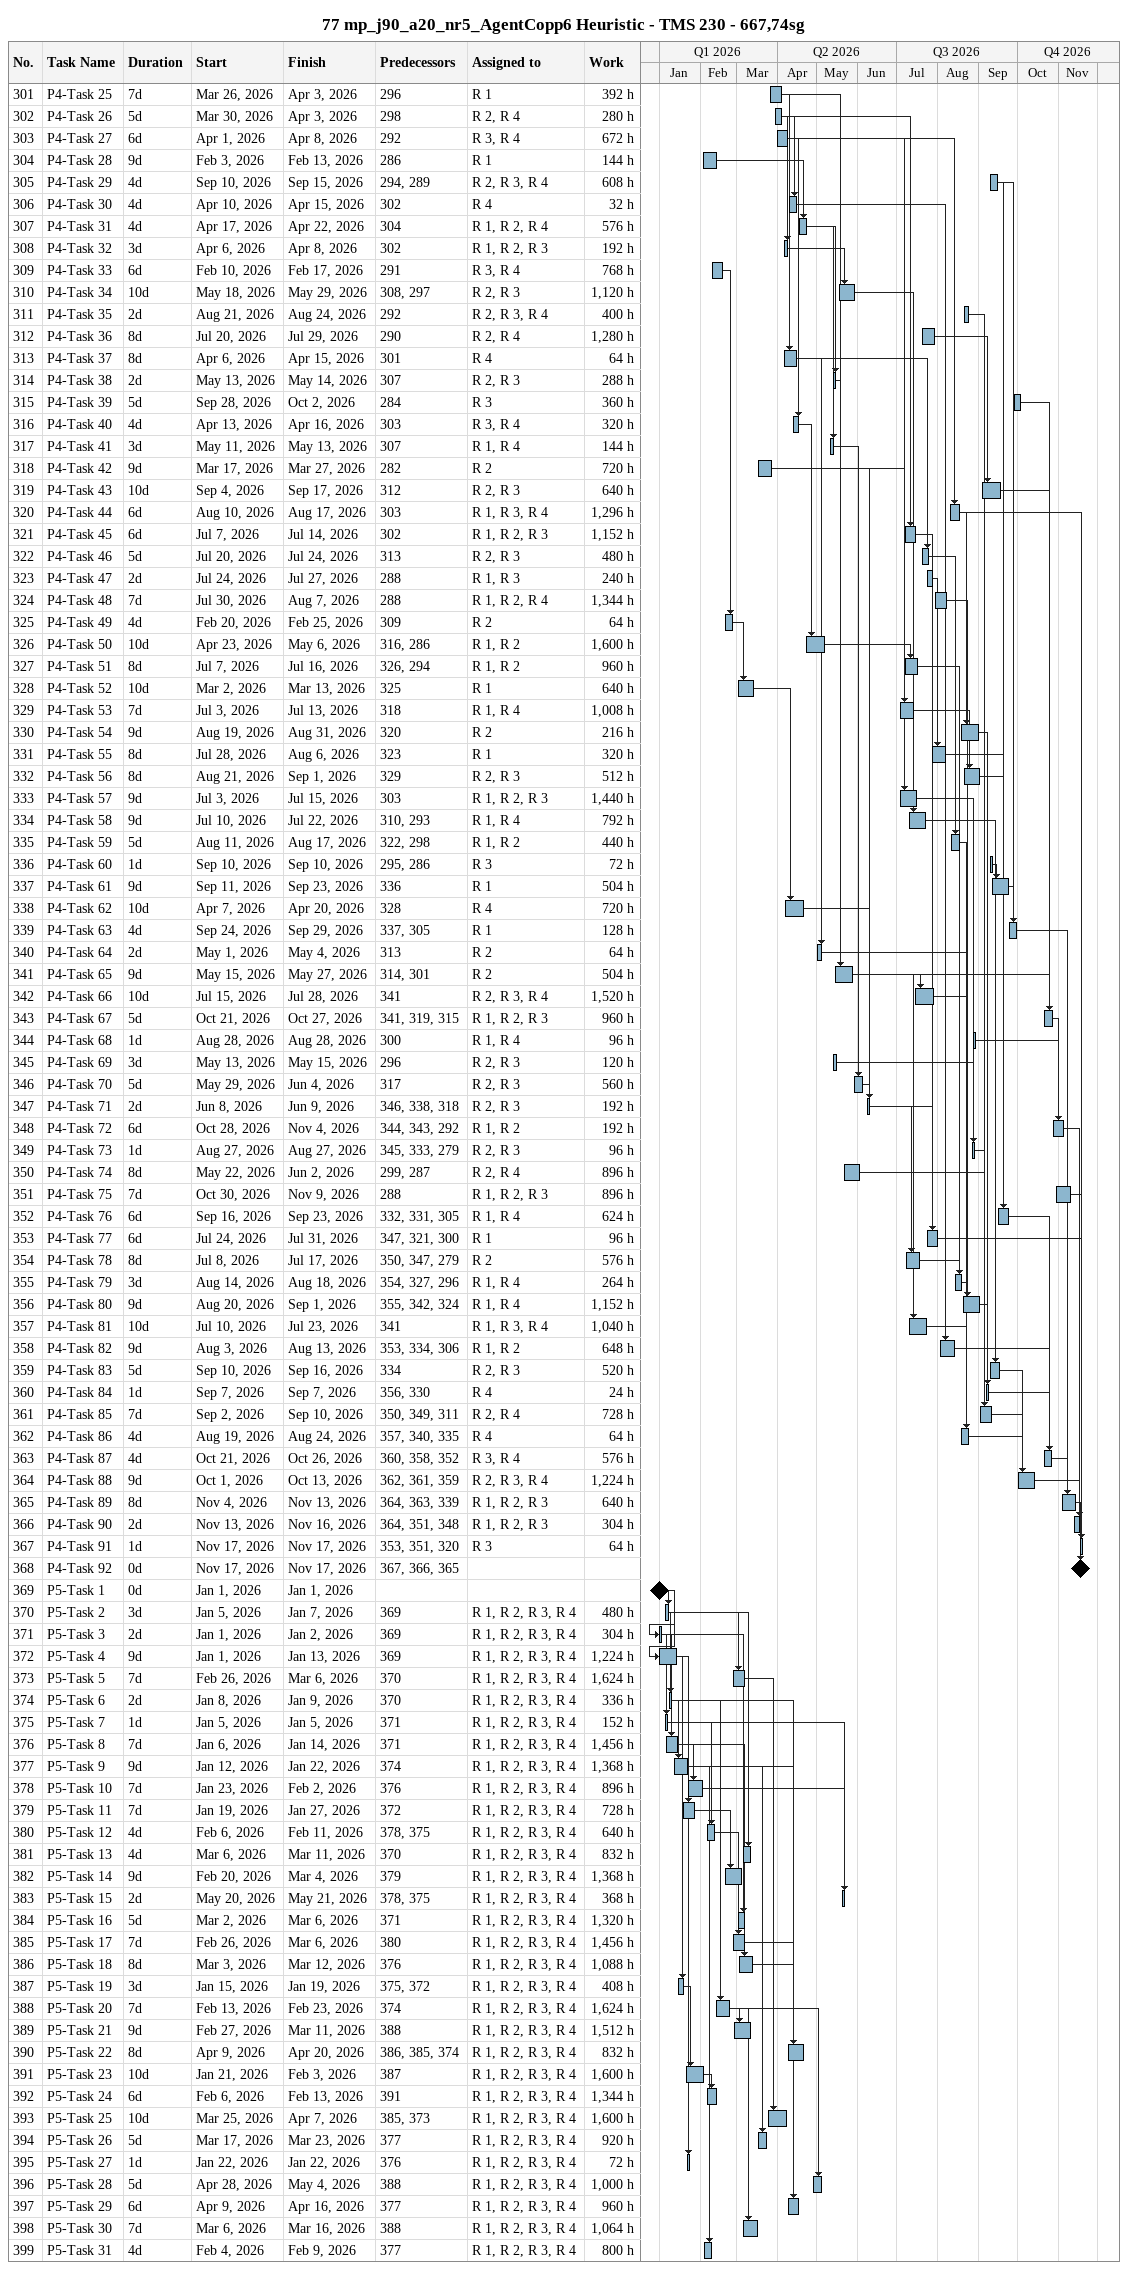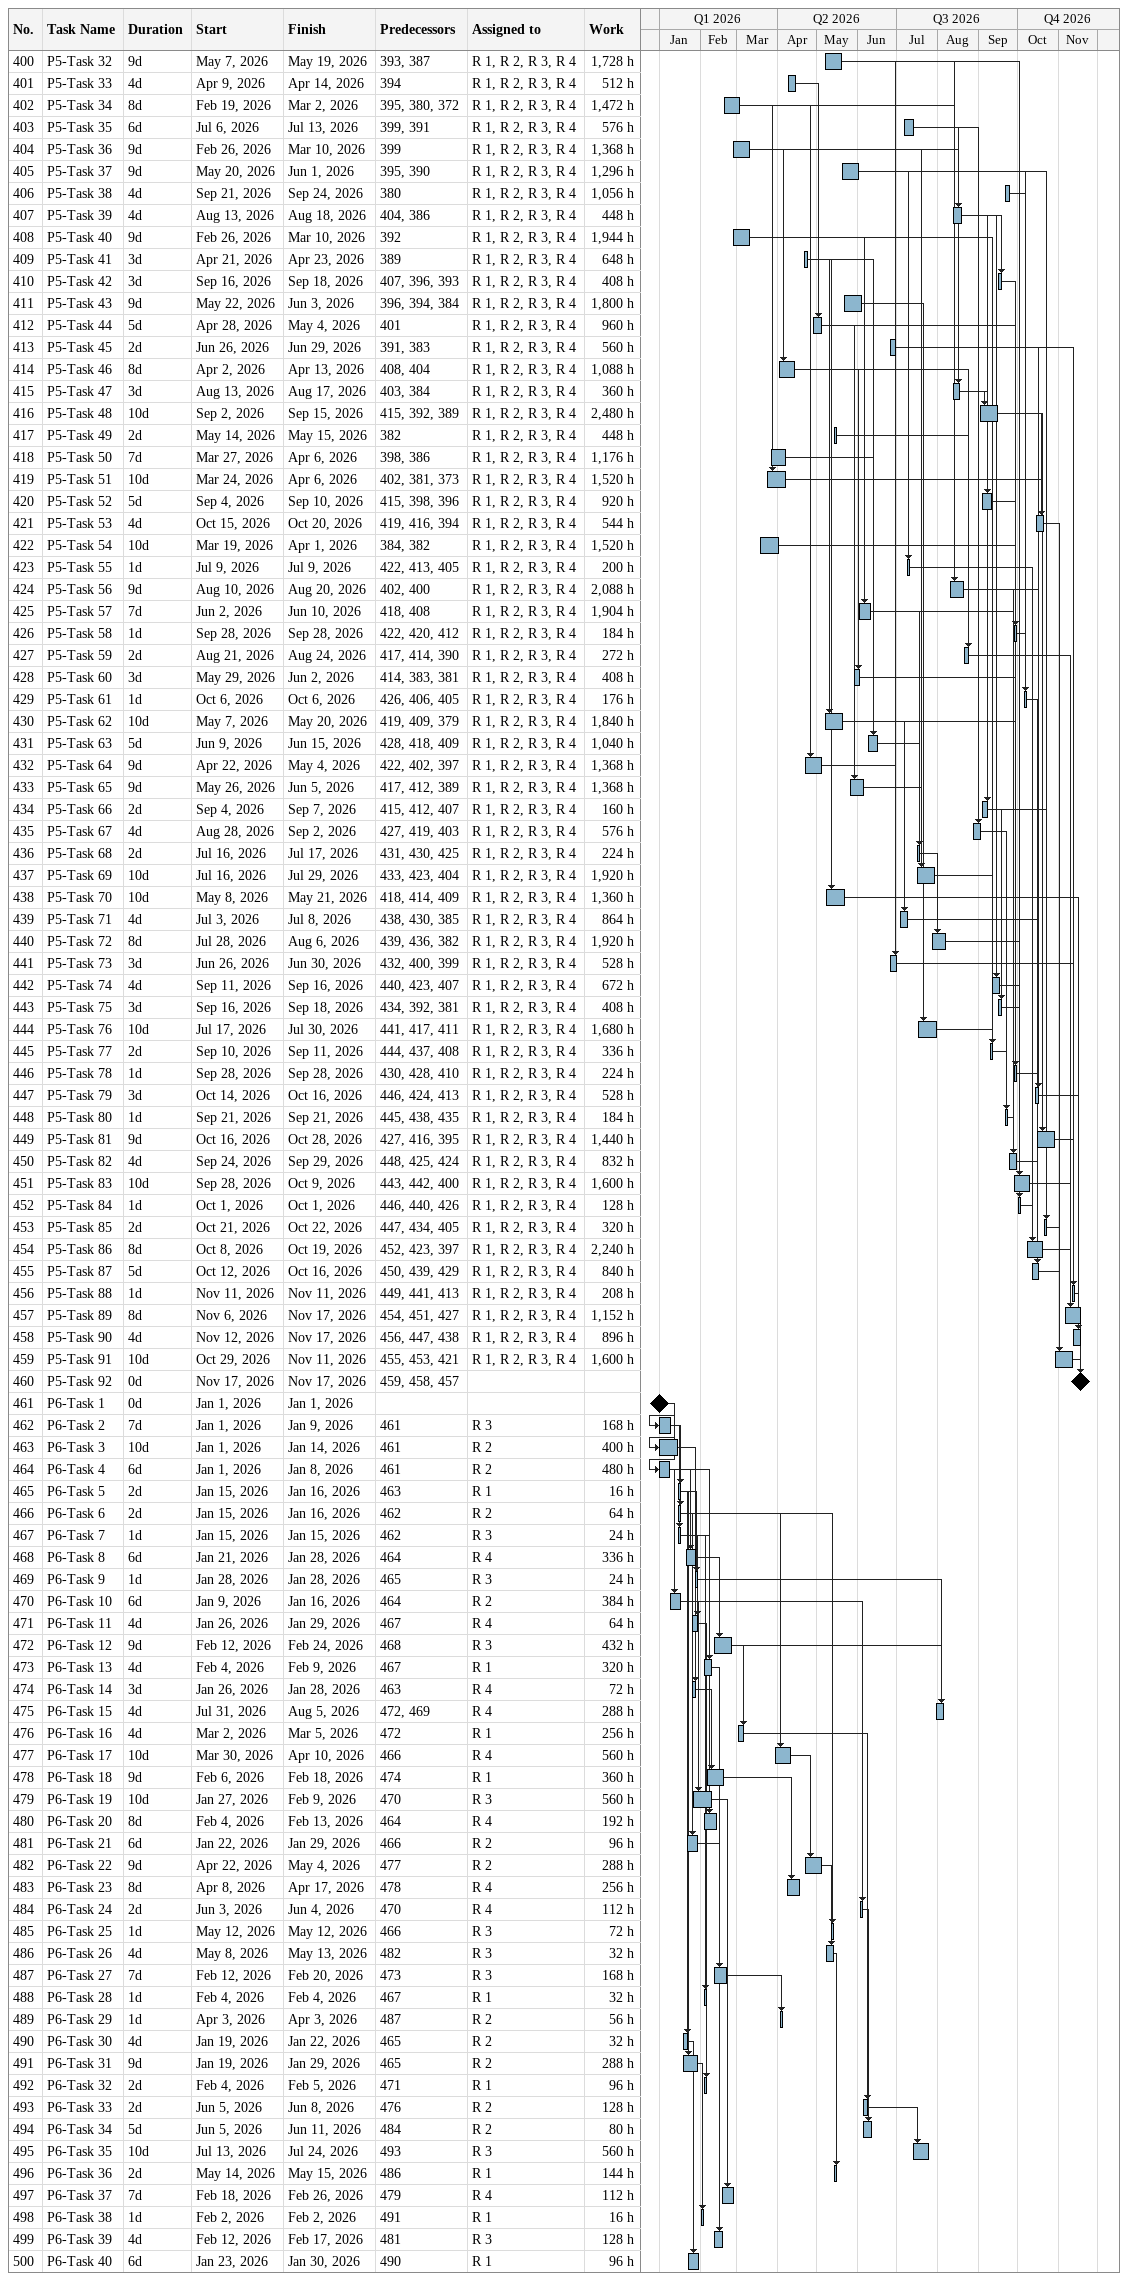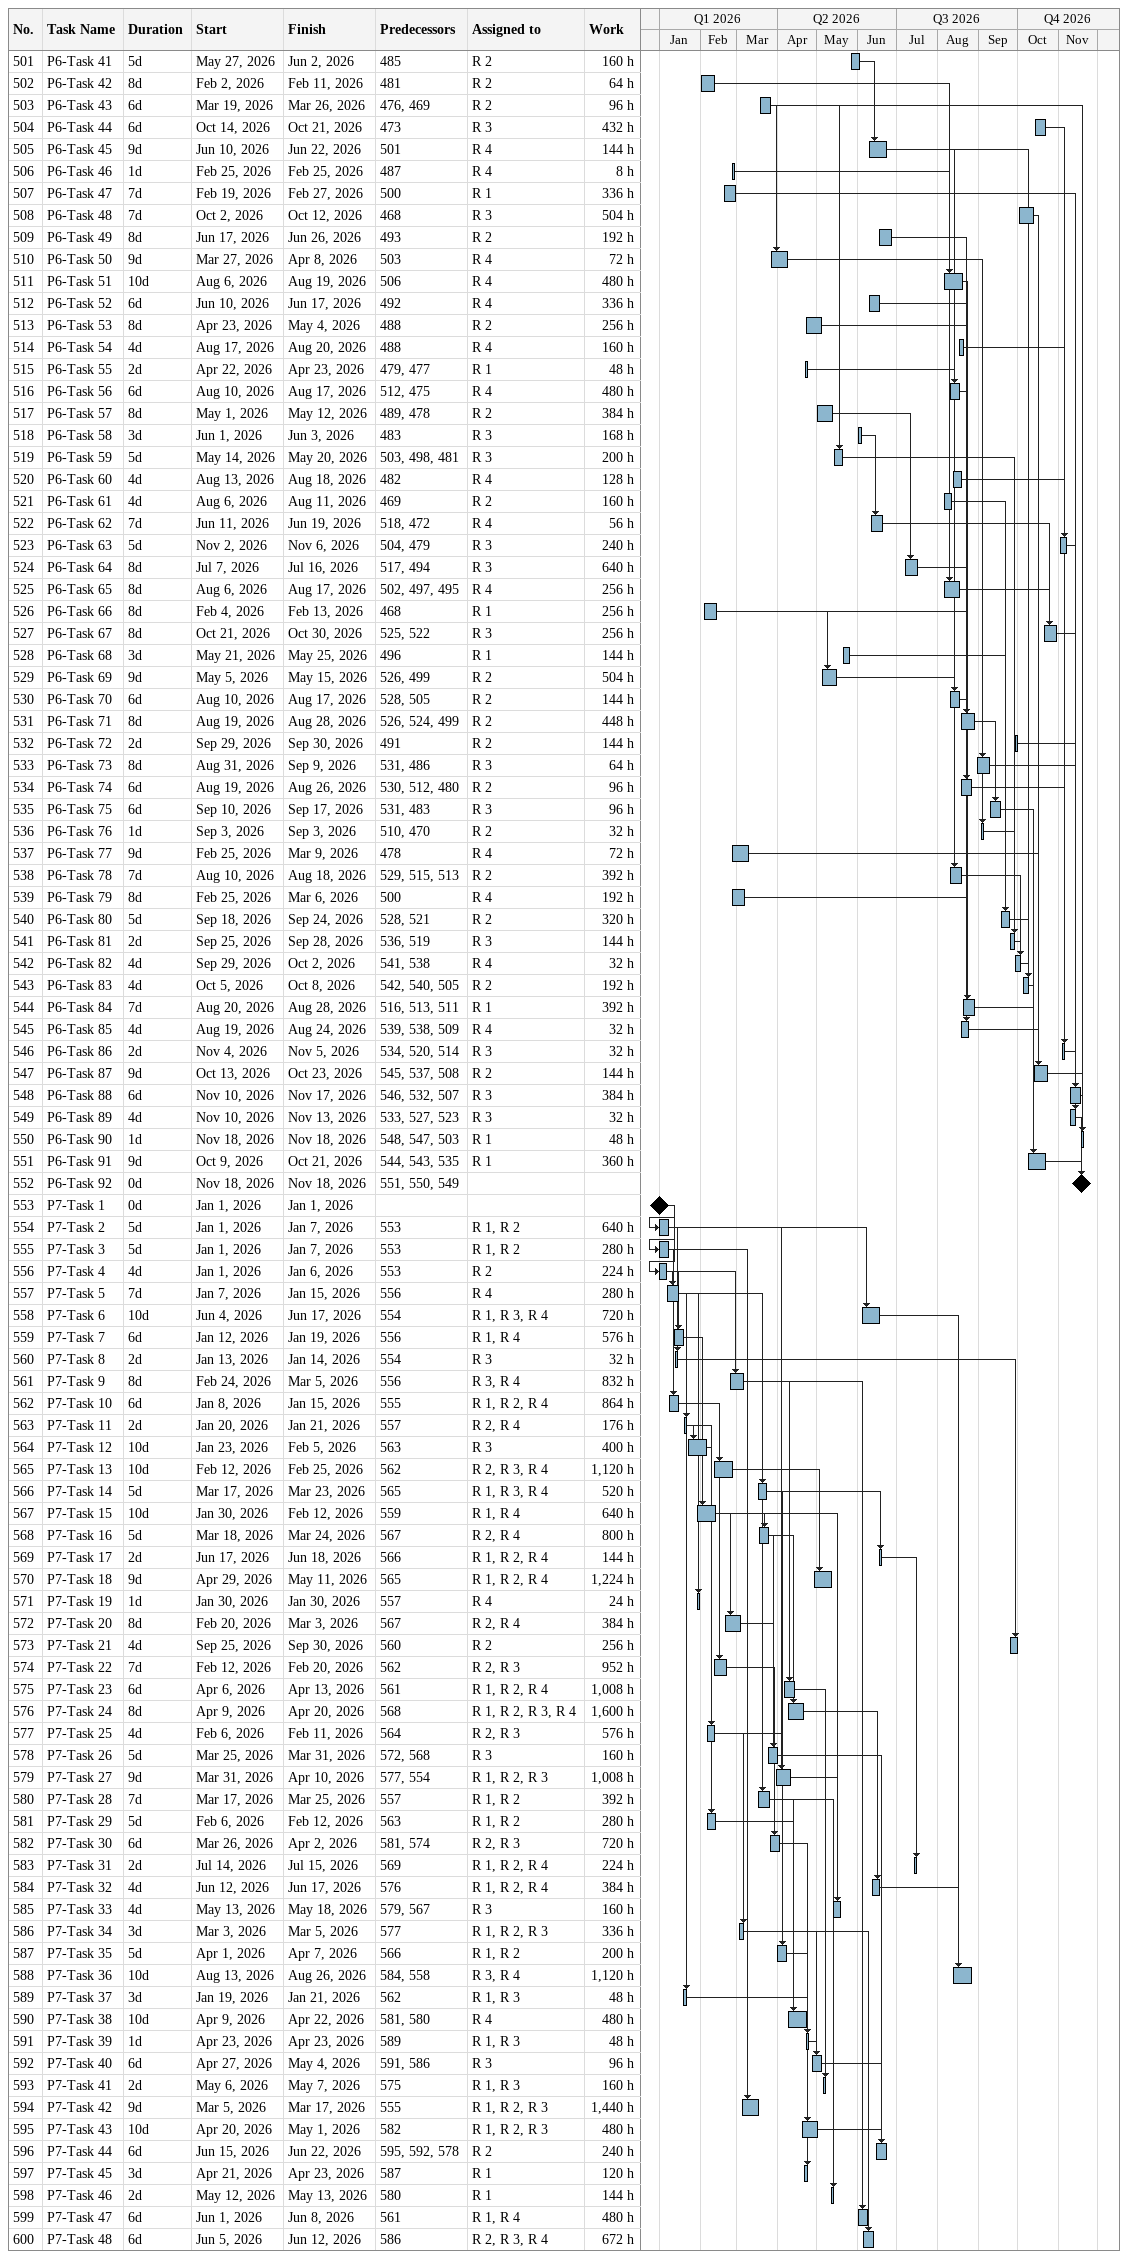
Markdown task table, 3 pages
77 mp_j90_a20_nr5_AgentCopp6 Heuristic - TMS 230 - 667,74sg

| ID | Task | Duration | Start | Finish | Predecessors | Resources | Work (h) |
|---|---|---|---|---|---|---|---|
| 301 | P4-Task 25 | 7d | 2026-03-26 | 2026-04-03 | 296 | R 1 | 392 |
| 302 | P4-Task 26 | 5d | 2026-03-30 | 2026-04-03 | 298 | R 2, R 4 | 280 |
| 303 | P4-Task 27 | 6d | 2026-04-01 | 2026-04-08 | 292 | R 3, R 4 | 672 |
| 304 | P4-Task 28 | 9d | 2026-02-03 | 2026-02-13 | 286 | R 1 | 144 |
| 305 | P4-Task 29 | 4d | 2026-09-10 | 2026-09-15 | 294, 289 | R 2, R 3, R 4 | 608 |
| 306 | P4-Task 30 | 4d | 2026-04-10 | 2026-04-15 | 302 | R 4 | 32 |
| 307 | P4-Task 31 | 4d | 2026-04-17 | 2026-04-22 | 304 | R 1, R 2, R 4 | 576 |
| 308 | P4-Task 32 | 3d | 2026-04-06 | 2026-04-08 | 302 | R 1, R 2, R 3 | 192 |
| 309 | P4-Task 33 | 6d | 2026-02-10 | 2026-02-17 | 291 | R 3, R 4 | 768 |
| 310 | P4-Task 34 | 10d | 2026-05-18 | 2026-05-29 | 308, 297 | R 2, R 3 | 1120 |
| 311 | P4-Task 35 | 2d | 2026-08-21 | 2026-08-24 | 292 | R 2, R 3, R 4 | 400 |
| 312 | P4-Task 36 | 8d | 2026-07-20 | 2026-07-29 | 290 | R 2, R 4 | 1280 |
| 313 | P4-Task 37 | 8d | 2026-04-06 | 2026-04-15 | 301 | R 4 | 64 |
| 314 | P4-Task 38 | 2d | 2026-05-13 | 2026-05-14 | 307 | R 2, R 3 | 288 |
| 315 | P4-Task 39 | 5d | 2026-09-28 | 2026-10-02 | 284 | R 3 | 360 |
| 316 | P4-Task 40 | 4d | 2026-04-13 | 2026-04-16 | 303 | R 3, R 4 | 320 |
| 317 | P4-Task 41 | 3d | 2026-05-11 | 2026-05-13 | 307 | R 1, R 4 | 144 |
| 318 | P4-Task 42 | 9d | 2026-03-17 | 2026-03-27 | 282 | R 2 | 720 |
| 319 | P4-Task 43 | 10d | 2026-09-04 | 2026-09-17 | 312 | R 2, R 3 | 640 |
| 320 | P4-Task 44 | 6d | 2026-08-10 | 2026-08-17 | 303 | R 1, R 3, R 4 | 1296 |
| 321 | P4-Task 45 | 6d | 2026-07-07 | 2026-07-14 | 302 | R 1, R 2, R 3 | 1152 |
| 322 | P4-Task 46 | 5d | 2026-07-20 | 2026-07-24 | 313 | R 2, R 3 | 480 |
| 323 | P4-Task 47 | 2d | 2026-07-24 | 2026-07-27 | 288 | R 1, R 3 | 240 |
| 324 | P4-Task 48 | 7d | 2026-07-30 | 2026-08-07 | 288 | R 1, R 2, R 4 | 1344 |
| 325 | P4-Task 49 | 4d | 2026-02-20 | 2026-02-25 | 309 | R 2 | 64 |
| 326 | P4-Task 50 | 10d | 2026-04-23 | 2026-05-06 | 316, 286 | R 1, R 2 | 1600 |
| 327 | P4-Task 51 | 8d | 2026-07-07 | 2026-07-16 | 326, 294 | R 1, R 2 | 960 |
| 328 | P4-Task 52 | 10d | 2026-03-02 | 2026-03-13 | 325 | R 1 | 640 |
| 329 | P4-Task 53 | 7d | 2026-07-03 | 2026-07-13 | 318 | R 1, R 4 | 1008 |
| 330 | P4-Task 54 | 9d | 2026-08-19 | 2026-08-31 | 320 | R 2 | 216 |
| 331 | P4-Task 55 | 8d | 2026-07-28 | 2026-08-06 | 323 | R 1 | 320 |
| 332 | P4-Task 56 | 8d | 2026-08-21 | 2026-09-01 | 329 | R 2, R 3 | 512 |
| 333 | P4-Task 57 | 9d | 2026-07-03 | 2026-07-15 | 303 | R 1, R 2, R 3 | 1440 |
| 334 | P4-Task 58 | 9d | 2026-07-10 | 2026-07-22 | 310, 293 | R 1, R 4 | 792 |
| 335 | P4-Task 59 | 5d | 2026-08-11 | 2026-08-17 | 322, 298 | R 1, R 2 | 440 |
| 336 | P4-Task 60 | 1d | 2026-09-10 | 2026-09-10 | 295, 286 | R 3 | 72 |
| 337 | P4-Task 61 | 9d | 2026-09-11 | 2026-09-23 | 336 | R 1 | 504 |
| 338 | P4-Task 62 | 10d | 2026-04-07 | 2026-04-20 | 328 | R 4 | 720 |
| 339 | P4-Task 63 | 4d | 2026-09-24 | 2026-09-29 | 337, 305 | R 1 | 128 |
| 340 | P4-Task 64 | 2d | 2026-05-01 | 2026-05-04 | 313 | R 2 | 64 |
| 341 | P4-Task 65 | 9d | 2026-05-15 | 2026-05-27 | 314, 301 | R 2 | 504 |
| 342 | P4-Task 66 | 10d | 2026-07-15 | 2026-07-28 | 341 | R 2, R 3, R 4 | 1520 |
| 343 | P4-Task 67 | 5d | 2026-10-21 | 2026-10-27 | 341, 319, 315 | R 1, R 2, R 3 | 960 |
| 344 | P4-Task 68 | 1d | 2026-08-28 | 2026-08-28 | 300 | R 1, R 4 | 96 |
| 345 | P4-Task 69 | 3d | 2026-05-13 | 2026-05-15 | 296 | R 2, R 3 | 120 |
| 346 | P4-Task 70 | 5d | 2026-05-29 | 2026-06-04 | 317 | R 2, R 3 | 560 |
| 347 | P4-Task 71 | 2d | 2026-06-08 | 2026-06-09 | 346, 338, 318 | R 2, R 3 | 192 |
| 348 | P4-Task 72 | 6d | 2026-10-28 | 2026-11-04 | 344, 343, 292 | R 1, R 2 | 192 |
| 349 | P4-Task 73 | 1d | 2026-08-27 | 2026-08-27 | 345, 333, 279 | R 2, R 3 | 96 |
| 350 | P4-Task 74 | 8d | 2026-05-22 | 2026-06-02 | 299, 287 | R 2, R 4 | 896 |
| 351 | P4-Task 75 | 7d | 2026-10-30 | 2026-11-09 | 288 | R 1, R 2, R 3 | 896 |
| 352 | P4-Task 76 | 6d | 2026-09-16 | 2026-09-23 | 332, 331, 305 | R 1, R 4 | 624 |
| 353 | P4-Task 77 | 6d | 2026-07-24 | 2026-07-31 | 347, 321, 300 | R 1 | 96 |
| 354 | P4-Task 78 | 8d | 2026-07-08 | 2026-07-17 | 350, 347, 279 | R 2 | 576 |
| 355 | P4-Task 79 | 3d | 2026-08-14 | 2026-08-18 | 354, 327, 296 | R 1, R 4 | 264 |
| 356 | P4-Task 80 | 9d | 2026-08-20 | 2026-09-01 | 355, 342, 324 | R 1, R 4 | 1152 |
| 357 | P4-Task 81 | 10d | 2026-07-10 | 2026-07-23 | 341 | R 1, R 3, R 4 | 1040 |
| 358 | P4-Task 82 | 9d | 2026-08-03 | 2026-08-13 | 353, 334, 306 | R 1, R 2 | 648 |
| 359 | P4-Task 83 | 5d | 2026-09-10 | 2026-09-16 | 334 | R 2, R 3 | 520 |
| 360 | P4-Task 84 | 1d | 2026-09-07 | 2026-09-07 | 356, 330 | R 4 | 24 |
| 361 | P4-Task 85 | 7d | 2026-09-02 | 2026-09-10 | 350, 349, 311 | R 2, R 4 | 728 |
| 362 | P4-Task 86 | 4d | 2026-08-19 | 2026-08-24 | 357, 340, 335 | R 4 | 64 |
| 363 | P4-Task 87 | 4d | 2026-10-21 | 2026-10-26 | 360, 358, 352 | R 3, R 4 | 576 |
| 364 | P4-Task 88 | 9d | 2026-10-01 | 2026-10-13 | 362, 361, 359 | R 2, R 3, R 4 | 1224 |
| 365 | P4-Task 89 | 8d | 2026-11-04 | 2026-11-13 | 364, 363, 339 | R 1, R 2, R 3 | 640 |
| 366 | P4-Task 90 | 2d | 2026-11-13 | 2026-11-16 | 364, 351, 348 | R 1, R 2, R 3 | 304 |
| 367 | P4-Task 91 | 1d | 2026-11-17 | 2026-11-17 | 353, 351, 320 | R 3 | 64 |
| 368 | P4-Task 92 | 0d | 2026-11-17 | 2026-11-17 | 367, 366, 365 |  |  |
| 369 | P5-Task 1 | 0d | 2026-01-01 | 2026-01-01 |  |  |  |
| 370 | P5-Task 2 | 3d | 2026-01-05 | 2026-01-07 | 369 | R 1, R 2, R 3, R 4 | 480 |
| 371 | P5-Task 3 | 2d | 2026-01-01 | 2026-01-02 | 369 | R 1, R 2, R 3, R 4 | 304 |
| 372 | P5-Task 4 | 9d | 2026-01-01 | 2026-01-13 | 369 | R 1, R 2, R 3, R 4 | 1224 |
| 373 | P5-Task 5 | 7d | 2026-02-26 | 2026-03-06 | 370 | R 1, R 2, R 3, R 4 | 1624 |
| 374 | P5-Task 6 | 2d | 2026-01-08 | 2026-01-09 | 370 | R 1, R 2, R 3, R 4 | 336 |
| 375 | P5-Task 7 | 1d | 2026-01-05 | 2026-01-05 | 371 | R 1, R 2, R 3, R 4 | 152 |
| 376 | P5-Task 8 | 7d | 2026-01-06 | 2026-01-14 | 371 | R 1, R 2, R 3, R 4 | 1456 |
| 377 | P5-Task 9 | 9d | 2026-01-12 | 2026-01-22 | 374 | R 1, R 2, R 3, R 4 | 1368 |
| 378 | P5-Task 10 | 7d | 2026-01-23 | 2026-02-02 | 376 | R 1, R 2, R 3, R 4 | 896 |
| 379 | P5-Task 11 | 7d | 2026-01-19 | 2026-01-27 | 372 | R 1, R 2, R 3, R 4 | 728 |
| 380 | P5-Task 12 | 4d | 2026-02-06 | 2026-02-11 | 378, 375 | R 1, R 2, R 3, R 4 | 640 |
| 381 | P5-Task 13 | 4d | 2026-03-06 | 2026-03-11 | 370 | R 1, R 2, R 3, R 4 | 832 |
| 382 | P5-Task 14 | 9d | 2026-02-20 | 2026-03-04 | 379 | R 1, R 2, R 3, R 4 | 1368 |
| 383 | P5-Task 15 | 2d | 2026-05-20 | 2026-05-21 | 378, 375 | R 1, R 2, R 3, R 4 | 368 |
| 384 | P5-Task 16 | 5d | 2026-03-02 | 2026-03-06 | 371 | R 1, R 2, R 3, R 4 | 1320 |
| 385 | P5-Task 17 | 7d | 2026-02-26 | 2026-03-06 | 380 | R 1, R 2, R 3, R 4 | 1456 |
| 386 | P5-Task 18 | 8d | 2026-03-03 | 2026-03-12 | 376 | R 1, R 2, R 3, R 4 | 1088 |
| 387 | P5-Task 19 | 3d | 2026-01-15 | 2026-01-19 | 375, 372 | R 1, R 2, R 3, R 4 | 408 |
| 388 | P5-Task 20 | 7d | 2026-02-13 | 2026-02-23 | 374 | R 1, R 2, R 3, R 4 | 1624 |
| 389 | P5-Task 21 | 9d | 2026-02-27 | 2026-03-11 | 388 | R 1, R 2, R 3, R 4 | 1512 |
| 390 | P5-Task 22 | 8d | 2026-04-09 | 2026-04-20 | 386, 385, 374 | R 1, R 2, R 3, R 4 | 832 |
| 391 | P5-Task 23 | 10d | 2026-01-21 | 2026-02-03 | 387 | R 1, R 2, R 3, R 4 | 1600 |
| 392 | P5-Task 24 | 6d | 2026-02-06 | 2026-02-13 | 391 | R 1, R 2, R 3, R 4 | 1344 |
| 393 | P5-Task 25 | 10d | 2026-03-25 | 2026-04-07 | 385, 373 | R 1, R 2, R 3, R 4 | 1600 |
| 394 | P5-Task 26 | 5d | 2026-03-17 | 2026-03-23 | 377 | R 1, R 2, R 3, R 4 | 920 |
| 395 | P5-Task 27 | 1d | 2026-01-22 | 2026-01-22 | 376 | R 1, R 2, R 3, R 4 | 72 |
| 396 | P5-Task 28 | 5d | 2026-04-28 | 2026-05-04 | 388 | R 1, R 2, R 3, R 4 | 1000 |
| 397 | P5-Task 29 | 6d | 2026-04-09 | 2026-04-16 | 377 | R 1, R 2, R 3, R 4 | 960 |
| 398 | P5-Task 30 | 7d | 2026-03-06 | 2026-03-16 | 388 | R 1, R 2, R 3, R 4 | 1064 |
| 399 | P5-Task 31 | 4d | 2026-02-04 | 2026-02-09 | 377 | R 1, R 2, R 3, R 4 | 800 |
| 400 | P5-Task 32 | 9d | 2026-05-07 | 2026-05-19 | 393, 387 | R 1, R 2, R 3, R 4 | 1728 |
| 401 | P5-Task 33 | 4d | 2026-04-09 | 2026-04-14 | 394 | R 1, R 2, R 3, R 4 | 512 |
| 402 | P5-Task 34 | 8d | 2026-02-19 | 2026-03-02 | 395, 380, 372 | R 1, R 2, R 3, R 4 | 1472 |
| 403 | P5-Task 35 | 6d | 2026-07-06 | 2026-07-13 | 399, 391 | R 1, R 2, R 3, R 4 | 576 |
| 404 | P5-Task 36 | 9d | 2026-02-26 | 2026-03-10 | 399 | R 1, R 2, R 3, R 4 | 1368 |
| 405 | P5-Task 37 | 9d | 2026-05-20 | 2026-06-01 | 395, 390 | R 1, R 2, R 3, R 4 | 1296 |
| 406 | P5-Task 38 | 4d | 2026-09-21 | 2026-09-24 | 380 | R 1, R 2, R 3, R 4 | 1056 |
| 407 | P5-Task 39 | 4d | 2026-08-13 | 2026-08-18 | 404, 386 | R 1, R 2, R 3, R 4 | 448 |
| 408 | P5-Task 40 | 9d | 2026-02-26 | 2026-03-10 | 392 | R 1, R 2, R 3, R 4 | 1944 |
| 409 | P5-Task 41 | 3d | 2026-04-21 | 2026-04-23 | 389 | R 1, R 2, R 3, R 4 | 648 |
| 410 | P5-Task 42 | 3d | 2026-09-16 | 2026-09-18 | 407, 396, 393 | R 1, R 2, R 3, R 4 | 408 |
| 411 | P5-Task 43 | 9d | 2026-05-22 | 2026-06-03 | 396, 394, 384 | R 1, R 2, R 3, R 4 | 1800 |
| 412 | P5-Task 44 | 5d | 2026-04-28 | 2026-05-04 | 401 | R 1, R 2, R 3, R 4 | 960 |
| 413 | P5-Task 45 | 2d | 2026-06-26 | 2026-06-29 | 391, 383 | R 1, R 2, R 3, R 4 | 560 |
| 414 | P5-Task 46 | 8d | 2026-04-02 | 2026-04-13 | 408, 404 | R 1, R 2, R 3, R 4 | 1088 |
| 415 | P5-Task 47 | 3d | 2026-08-13 | 2026-08-17 | 403, 384 | R 1, R 2, R 3, R 4 | 360 |
| 416 | P5-Task 48 | 10d | 2026-09-02 | 2026-09-15 | 415, 392, 389 | R 1, R 2, R 3, R 4 | 2480 |
| 417 | P5-Task 49 | 2d | 2026-05-14 | 2026-05-15 | 382 | R 1, R 2, R 3, R 4 | 448 |
| 418 | P5-Task 50 | 7d | 2026-03-27 | 2026-04-06 | 398, 386 | R 1, R 2, R 3, R 4 | 1176 |
| 419 | P5-Task 51 | 10d | 2026-03-24 | 2026-04-06 | 402, 381, 373 | R 1, R 2, R 3, R 4 | 1520 |
| 420 | P5-Task 52 | 5d | 2026-09-04 | 2026-09-10 | 415, 398, 396 | R 1, R 2, R 3, R 4 | 920 |
| 421 | P5-Task 53 | 4d | 2026-10-15 | 2026-10-20 | 419, 416, 394 | R 1, R 2, R 3, R 4 | 544 |
| 422 | P5-Task 54 | 10d | 2026-03-19 | 2026-04-01 | 384, 382 | R 1, R 2, R 3, R 4 | 1520 |
| 423 | P5-Task 55 | 1d | 2026-07-09 | 2026-07-09 | 422, 413, 405 | R 1, R 2, R 3, R 4 | 200 |
| 424 | P5-Task 56 | 9d | 2026-08-10 | 2026-08-20 | 402, 400 | R 1, R 2, R 3, R 4 | 2088 |
| 425 | P5-Task 57 | 7d | 2026-06-02 | 2026-06-10 | 418, 408 | R 1, R 2, R 3, R 4 | 1904 |
| 426 | P5-Task 58 | 1d | 2026-09-28 | 2026-09-28 | 422, 420, 412 | R 1, R 2, R 3, R 4 | 184 |
| 427 | P5-Task 59 | 2d | 2026-08-21 | 2026-08-24 | 417, 414, 390 | R 1, R 2, R 3, R 4 | 272 |
| 428 | P5-Task 60 | 3d | 2026-05-29 | 2026-06-02 | 414, 383, 381 | R 1, R 2, R 3, R 4 | 408 |
| 429 | P5-Task 61 | 1d | 2026-10-06 | 2026-10-06 | 426, 406, 405 | R 1, R 2, R 3, R 4 | 176 |
| 430 | P5-Task 62 | 10d | 2026-05-07 | 2026-05-20 | 419, 409, 379 | R 1, R 2, R 3, R 4 | 1840 |
| 431 | P5-Task 63 | 5d | 2026-06-09 | 2026-06-15 | 428, 418, 409 | R 1, R 2, R 3, R 4 | 1040 |
| 432 | P5-Task 64 | 9d | 2026-04-22 | 2026-05-04 | 422, 402, 397 | R 1, R 2, R 3, R 4 | 1368 |
| 433 | P5-Task 65 | 9d | 2026-05-26 | 2026-06-05 | 417, 412, 389 | R 1, R 2, R 3, R 4 | 1368 |
| 434 | P5-Task 66 | 2d | 2026-09-04 | 2026-09-07 | 415, 412, 407 | R 1, R 2, R 3, R 4 | 160 |
| 435 | P5-Task 67 | 4d | 2026-08-28 | 2026-09-02 | 427, 419, 403 | R 1, R 2, R 3, R 4 | 576 |
| 436 | P5-Task 68 | 2d | 2026-07-16 | 2026-07-17 | 431, 430, 425 | R 1, R 2, R 3, R 4 | 224 |
| 437 | P5-Task 69 | 10d | 2026-07-16 | 2026-07-29 | 433, 423, 404 | R 1, R 2, R 3, R 4 | 1920 |
| 438 | P5-Task 70 | 10d | 2026-05-08 | 2026-05-21 | 418, 414, 409 | R 1, R 2, R 3, R 4 | 1360 |
| 439 | P5-Task 71 | 4d | 2026-07-03 | 2026-07-08 | 438, 430, 385 | R 1, R 2, R 3, R 4 | 864 |
| 440 | P5-Task 72 | 8d | 2026-07-28 | 2026-08-06 | 439, 436, 382 | R 1, R 2, R 3, R 4 | 1920 |
| 441 | P5-Task 73 | 3d | 2026-06-26 | 2026-06-30 | 432, 400, 399 | R 1, R 2, R 3, R 4 | 528 |
| 442 | P5-Task 74 | 4d | 2026-09-11 | 2026-09-16 | 440, 423, 407 | R 1, R 2, R 3, R 4 | 672 |
| 443 | P5-Task 75 | 3d | 2026-09-16 | 2026-09-18 | 434, 392, 381 | R 1, R 2, R 3, R 4 | 408 |
| 444 | P5-Task 76 | 10d | 2026-07-17 | 2026-07-30 | 441, 417, 411 | R 1, R 2, R 3, R 4 | 1680 |
| 445 | P5-Task 77 | 2d | 2026-09-10 | 2026-09-11 | 444, 437, 408 | R 1, R 2, R 3, R 4 | 336 |
| 446 | P5-Task 78 | 1d | 2026-09-28 | 2026-09-28 | 430, 428, 410 | R 1, R 2, R 3, R 4 | 224 |
| 447 | P5-Task 79 | 3d | 2026-10-14 | 2026-10-16 | 446, 424, 413 | R 1, R 2, R 3, R 4 | 528 |
| 448 | P5-Task 80 | 1d | 2026-09-21 | 2026-09-21 | 445, 438, 435 | R 1, R 2, R 3, R 4 | 184 |
| 449 | P5-Task 81 | 9d | 2026-10-16 | 2026-10-28 | 427, 416, 395 | R 1, R 2, R 3, R 4 | 1440 |
| 450 | P5-Task 82 | 4d | 2026-09-24 | 2026-09-29 | 448, 425, 424 | R 1, R 2, R 3, R 4 | 832 |
| 451 | P5-Task 83 | 10d | 2026-09-28 | 2026-10-09 | 443, 442, 400 | R 1, R 2, R 3, R 4 | 1600 |
| 452 | P5-Task 84 | 1d | 2026-10-01 | 2026-10-01 | 446, 440, 426 | R 1, R 2, R 3, R 4 | 128 |
| 453 | P5-Task 85 | 2d | 2026-10-21 | 2026-10-22 | 447, 434, 405 | R 1, R 2, R 3, R 4 | 320 |
| 454 | P5-Task 86 | 8d | 2026-10-08 | 2026-10-19 | 452, 423, 397 | R 1, R 2, R 3, R 4 | 2240 |
| 455 | P5-Task 87 | 5d | 2026-10-12 | 2026-10-16 | 450, 439, 429 | R 1, R 2, R 3, R 4 | 840 |
| 456 | P5-Task 88 | 1d | 2026-11-11 | 2026-11-11 | 449, 441, 413 | R 1, R 2, R 3, R 4 | 208 |
| 457 | P5-Task 89 | 8d | 2026-11-06 | 2026-11-17 | 454, 451, 427 | R 1, R 2, R 3, R 4 | 1152 |
| 458 | P5-Task 90 | 4d | 2026-11-12 | 2026-11-17 | 456, 447, 438 | R 1, R 2, R 3, R 4 | 896 |
| 459 | P5-Task 91 | 10d | 2026-10-29 | 2026-11-11 | 455, 453, 421 | R 1, R 2, R 3, R 4 | 1600 |
| 460 | P5-Task 92 | 0d | 2026-11-17 | 2026-11-17 | 459, 458, 457 |  |  |
| 461 | P6-Task 1 | 0d | 2026-01-01 | 2026-01-01 |  |  |  |
| 462 | P6-Task 2 | 7d | 2026-01-01 | 2026-01-09 | 461 | R 3 | 168 |
| 463 | P6-Task 3 | 10d | 2026-01-01 | 2026-01-14 | 461 | R 2 | 400 |
| 464 | P6-Task 4 | 6d | 2026-01-01 | 2026-01-08 | 461 | R 2 | 480 |
| 465 | P6-Task 5 | 2d | 2026-01-15 | 2026-01-16 | 463 | R 1 | 16 |
| 466 | P6-Task 6 | 2d | 2026-01-15 | 2026-01-16 | 462 | R 2 | 64 |
| 467 | P6-Task 7 | 1d | 2026-01-15 | 2026-01-15 | 462 | R 3 | 24 |
| 468 | P6-Task 8 | 6d | 2026-01-21 | 2026-01-28 | 464 | R 4 | 336 |
| 469 | P6-Task 9 | 1d | 2026-01-28 | 2026-01-28 | 465 | R 3 | 24 |
| 470 | P6-Task 10 | 6d | 2026-01-09 | 2026-01-16 | 464 | R 2 | 384 |
| 471 | P6-Task 11 | 4d | 2026-01-26 | 2026-01-29 | 467 | R 4 | 64 |
| 472 | P6-Task 12 | 9d | 2026-02-12 | 2026-02-24 | 468 | R 3 | 432 |
| 473 | P6-Task 13 | 4d | 2026-02-04 | 2026-02-09 | 467 | R 1 | 320 |
| 474 | P6-Task 14 | 3d | 2026-01-26 | 2026-01-28 | 463 | R 4 | 72 |
| 475 | P6-Task 15 | 4d | 2026-07-31 | 2026-08-05 | 472, 469 | R 4 | 288 |
| 476 | P6-Task 16 | 4d | 2026-03-02 | 2026-03-05 | 472 | R 1 | 256 |
| 477 | P6-Task 17 | 10d | 2026-03-30 | 2026-04-10 | 466 | R 4 | 560 |
| 478 | P6-Task 18 | 9d | 2026-02-06 | 2026-02-18 | 474 | R 1 | 360 |
| 479 | P6-Task 19 | 10d | 2026-01-27 | 2026-02-09 | 470 | R 3 | 560 |
| 480 | P6-Task 20 | 8d | 2026-02-04 | 2026-02-13 | 464 | R 4 | 192 |
| 481 | P6-Task 21 | 6d | 2026-01-22 | 2026-01-29 | 466 | R 2 | 96 |
| 482 | P6-Task 22 | 9d | 2026-04-22 | 2026-05-04 | 477 | R 2 | 288 |
| 483 | P6-Task 23 | 8d | 2026-04-08 | 2026-04-17 | 478 | R 4 | 256 |
| 484 | P6-Task 24 | 2d | 2026-06-03 | 2026-06-04 | 470 | R 4 | 112 |
| 485 | P6-Task 25 | 1d | 2026-05-12 | 2026-05-12 | 466 | R 3 | 72 |
| 486 | P6-Task 26 | 4d | 2026-05-08 | 2026-05-13 | 482 | R 3 | 32 |
| 487 | P6-Task 27 | 7d | 2026-02-12 | 2026-02-20 | 473 | R 3 | 168 |
| 488 | P6-Task 28 | 1d | 2026-02-04 | 2026-02-04 | 467 | R 1 | 32 |
| 489 | P6-Task 29 | 1d | 2026-04-03 | 2026-04-03 | 487 | R 2 | 56 |
| 490 | P6-Task 30 | 4d | 2026-01-19 | 2026-01-22 | 465 | R 2 | 32 |
| 491 | P6-Task 31 | 9d | 2026-01-19 | 2026-01-29 | 465 | R 2 | 288 |
| 492 | P6-Task 32 | 2d | 2026-02-04 | 2026-02-05 | 471 | R 1 | 96 |
| 493 | P6-Task 33 | 2d | 2026-06-05 | 2026-06-08 | 476 | R 2 | 128 |
| 494 | P6-Task 34 | 5d | 2026-06-05 | 2026-06-11 | 484 | R 2 | 80 |
| 495 | P6-Task 35 | 10d | 2026-07-13 | 2026-07-24 | 493 | R 3 | 560 |
| 496 | P6-Task 36 | 2d | 2026-05-14 | 2026-05-15 | 486 | R 1 | 144 |
| 497 | P6-Task 37 | 7d | 2026-02-18 | 2026-02-26 | 479 | R 4 | 112 |
| 498 | P6-Task 38 | 1d | 2026-02-02 | 2026-02-02 | 491 | R 1 | 16 |
| 499 | P6-Task 39 | 4d | 2026-02-12 | 2026-02-17 | 481 | R 3 | 128 |
| 500 | P6-Task 40 | 6d | 2026-01-23 | 2026-01-30 | 490 | R 1 | 96 |
| 501 | P6-Task 41 | 5d | 2026-05-27 | 2026-06-02 | 485 | R 2 | 160 |
| 502 | P6-Task 42 | 8d | 2026-02-02 | 2026-02-11 | 481 | R 2 | 64 |
| 503 | P6-Task 43 | 6d | 2026-03-19 | 2026-03-26 | 476, 469 | R 2 | 96 |
| 504 | P6-Task 44 | 6d | 2026-10-14 | 2026-10-21 | 473 | R 3 | 432 |
| 505 | P6-Task 45 | 9d | 2026-06-10 | 2026-06-22 | 501 | R 4 | 144 |
| 506 | P6-Task 46 | 1d | 2026-02-25 | 2026-02-25 | 487 | R 4 | 8 |
| 507 | P6-Task 47 | 7d | 2026-02-19 | 2026-02-27 | 500 | R 1 | 336 |
| 508 | P6-Task 48 | 7d | 2026-10-02 | 2026-10-12 | 468 | R 3 | 504 |
| 509 | P6-Task 49 | 8d | 2026-06-17 | 2026-06-26 | 493 | R 2 | 192 |
| 510 | P6-Task 50 | 9d | 2026-03-27 | 2026-04-08 | 503 | R 4 | 72 |
| 511 | P6-Task 51 | 10d | 2026-08-06 | 2026-08-19 | 506 | R 4 | 480 |
| 512 | P6-Task 52 | 6d | 2026-06-10 | 2026-06-17 | 492 | R 4 | 336 |
| 513 | P6-Task 53 | 8d | 2026-04-23 | 2026-05-04 | 488 | R 2 | 256 |
| 514 | P6-Task 54 | 4d | 2026-08-17 | 2026-08-20 | 488 | R 4 | 160 |
| 515 | P6-Task 55 | 2d | 2026-04-22 | 2026-04-23 | 479, 477 | R 1 | 48 |
| 516 | P6-Task 56 | 6d | 2026-08-10 | 2026-08-17 | 512, 475 | R 4 | 480 |
| 517 | P6-Task 57 | 8d | 2026-05-01 | 2026-05-12 | 489, 478 | R 2 | 384 |
| 518 | P6-Task 58 | 3d | 2026-06-01 | 2026-06-03 | 483 | R 3 | 168 |
| 519 | P6-Task 59 | 5d | 2026-05-14 | 2026-05-20 | 503, 498, 481 | R 3 | 200 |
| 520 | P6-Task 60 | 4d | 2026-08-13 | 2026-08-18 | 482 | R 4 | 128 |
| 521 | P6-Task 61 | 4d | 2026-08-06 | 2026-08-11 | 469 | R 2 | 160 |
| 522 | P6-Task 62 | 7d | 2026-06-11 | 2026-06-19 | 518, 472 | R 4 | 56 |
| 523 | P6-Task 63 | 5d | 2026-11-02 | 2026-11-06 | 504, 479 | R 3 | 240 |
| 524 | P6-Task 64 | 8d | 2026-07-07 | 2026-07-16 | 517, 494 | R 3 | 640 |
| 525 | P6-Task 65 | 8d | 2026-08-06 | 2026-08-17 | 502, 497, 495 | R 4 | 256 |
| 526 | P6-Task 66 | 8d | 2026-02-04 | 2026-02-13 | 468 | R 1 | 256 |
| 527 | P6-Task 67 | 8d | 2026-10-21 | 2026-10-30 | 525, 522 | R 3 | 256 |
| 528 | P6-Task 68 | 3d | 2026-05-21 | 2026-05-25 | 496 | R 1 | 144 |
| 529 | P6-Task 69 | 9d | 2026-05-05 | 2026-05-15 | 526, 499 | R 2 | 504 |
| 530 | P6-Task 70 | 6d | 2026-08-10 | 2026-08-17 | 528, 505 | R 2 | 144 |
| 531 | P6-Task 71 | 8d | 2026-08-19 | 2026-08-28 | 526, 524, 499 | R 2 | 448 |
| 532 | P6-Task 72 | 2d | 2026-09-29 | 2026-09-30 | 491 | R 2 | 144 |
| 533 | P6-Task 73 | 8d | 2026-08-31 | 2026-09-09 | 531, 486 | R 3 | 64 |
| 534 | P6-Task 74 | 6d | 2026-08-19 | 2026-08-26 | 530, 512, 480 | R 2 | 96 |
| 535 | P6-Task 75 | 6d | 2026-09-10 | 2026-09-17 | 531, 483 | R 3 | 96 |
| 536 | P6-Task 76 | 1d | 2026-09-03 | 2026-09-03 | 510, 470 | R 2 | 32 |
| 537 | P6-Task 77 | 9d | 2026-02-25 | 2026-03-09 | 478 | R 4 | 72 |
| 538 | P6-Task 78 | 7d | 2026-08-10 | 2026-08-18 | 529, 515, 513 | R 2 | 392 |
| 539 | P6-Task 79 | 8d | 2026-02-25 | 2026-03-06 | 500 | R 4 | 192 |
| 540 | P6-Task 80 | 5d | 2026-09-18 | 2026-09-24 | 528, 521 | R 2 | 320 |
| 541 | P6-Task 81 | 2d | 2026-09-25 | 2026-09-28 | 536, 519 | R 3 | 144 |
| 542 | P6-Task 82 | 4d | 2026-09-29 | 2026-10-02 | 541, 538 | R 4 | 32 |
| 543 | P6-Task 83 | 4d | 2026-10-05 | 2026-10-08 | 542, 540, 505 | R 2 | 192 |
| 544 | P6-Task 84 | 7d | 2026-08-20 | 2026-08-28 | 516, 513, 511 | R 1 | 392 |
| 545 | P6-Task 85 | 4d | 2026-08-19 | 2026-08-24 | 539, 538, 509 | R 4 | 32 |
| 546 | P6-Task 86 | 2d | 2026-11-04 | 2026-11-05 | 534, 520, 514 | R 3 | 32 |
| 547 | P6-Task 87 | 9d | 2026-10-13 | 2026-10-23 | 545, 537, 508 | R 2 | 144 |
| 548 | P6-Task 88 | 6d | 2026-11-10 | 2026-11-17 | 546, 532, 507 | R 3 | 384 |
| 549 | P6-Task 89 | 4d | 2026-11-10 | 2026-11-13 | 533, 527, 523 | R 3 | 32 |
| 550 | P6-Task 90 | 1d | 2026-11-18 | 2026-11-18 | 548, 547, 503 | R 1 | 48 |
| 551 | P6-Task 91 | 9d | 2026-10-09 | 2026-10-21 | 544, 543, 535 | R 1 | 360 |
| 552 | P6-Task 92 | 0d | 2026-11-18 | 2026-11-18 | 551, 550, 549 |  |  |
| 553 | P7-Task 1 | 0d | 2026-01-01 | 2026-01-01 |  |  |  |
| 554 | P7-Task 2 | 5d | 2026-01-01 | 2026-01-07 | 553 | R 1, R 2 | 640 |
| 555 | P7-Task 3 | 5d | 2026-01-01 | 2026-01-07 | 553 | R 1, R 2 | 280 |
| 556 | P7-Task 4 | 4d | 2026-01-01 | 2026-01-06 | 553 | R 2 | 224 |
| 557 | P7-Task 5 | 7d | 2026-01-07 | 2026-01-15 | 556 | R 4 | 280 |
| 558 | P7-Task 6 | 10d | 2026-06-04 | 2026-06-17 | 554 | R 1, R 3, R 4 | 720 |
| 559 | P7-Task 7 | 6d | 2026-01-12 | 2026-01-19 | 556 | R 1, R 4 | 576 |
| 560 | P7-Task 8 | 2d | 2026-01-13 | 2026-01-14 | 554 | R 3 | 32 |
| 561 | P7-Task 9 | 8d | 2026-02-24 | 2026-03-05 | 556 | R 3, R 4 | 832 |
| 562 | P7-Task 10 | 6d | 2026-01-08 | 2026-01-15 | 555 | R 1, R 2, R 4 | 864 |
| 563 | P7-Task 11 | 2d | 2026-01-20 | 2026-01-21 | 557 | R 2, R 4 | 176 |
| 564 | P7-Task 12 | 10d | 2026-01-23 | 2026-02-05 | 563 | R 3 | 400 |
| 565 | P7-Task 13 | 10d | 2026-02-12 | 2026-02-25 | 562 | R 2, R 3, R 4 | 1120 |
| 566 | P7-Task 14 | 5d | 2026-03-17 | 2026-03-23 | 565 | R 1, R 3, R 4 | 520 |
| 567 | P7-Task 15 | 10d | 2026-01-30 | 2026-02-12 | 559 | R 1, R 4 | 640 |
| 568 | P7-Task 16 | 5d | 2026-03-18 | 2026-03-24 | 567 | R 2, R 4 | 800 |
| 569 | P7-Task 17 | 2d | 2026-06-17 | 2026-06-18 | 566 | R 1, R 2, R 4 | 144 |
| 570 | P7-Task 18 | 9d | 2026-04-29 | 2026-05-11 | 565 | R 1, R 2, R 4 | 1224 |
| 571 | P7-Task 19 | 1d | 2026-01-30 | 2026-01-30 | 557 | R 4 | 24 |
| 572 | P7-Task 20 | 8d | 2026-02-20 | 2026-03-03 | 567 | R 2, R 4 | 384 |
| 573 | P7-Task 21 | 4d | 2026-09-25 | 2026-09-30 | 560 | R 2 | 256 |
| 574 | P7-Task 22 | 7d | 2026-02-12 | 2026-02-20 | 562 | R 2, R 3 | 952 |
| 575 | P7-Task 23 | 6d | 2026-04-06 | 2026-04-13 | 561 | R 1, R 2, R 4 | 1008 |
| 576 | P7-Task 24 | 8d | 2026-04-09 | 2026-04-20 | 568 | R 1, R 2, R 3, R 4 | 1600 |
| 577 | P7-Task 25 | 4d | 2026-02-06 | 2026-02-11 | 564 | R 2, R 3 | 576 |
| 578 | P7-Task 26 | 5d | 2026-03-25 | 2026-03-31 | 572, 568 | R 3 | 160 |
| 579 | P7-Task 27 | 9d | 2026-03-31 | 2026-04-10 | 577, 554 | R 1, R 2, R 3 | 1008 |
| 580 | P7-Task 28 | 7d | 2026-03-17 | 2026-03-25 | 557 | R 1, R 2 | 392 |
| 581 | P7-Task 29 | 5d | 2026-02-06 | 2026-02-12 | 563 | R 1, R 2 | 280 |
| 582 | P7-Task 30 | 6d | 2026-03-26 | 2026-04-02 | 581, 574 | R 2, R 3 | 720 |
| 583 | P7-Task 31 | 2d | 2026-07-14 | 2026-07-15 | 569 | R 1, R 2, R 4 | 224 |
| 584 | P7-Task 32 | 4d | 2026-06-12 | 2026-06-17 | 576 | R 1, R 2, R 4 | 384 |
| 585 | P7-Task 33 | 4d | 2026-05-13 | 2026-05-18 | 579, 567 | R 3 | 160 |
| 586 | P7-Task 34 | 3d | 2026-03-03 | 2026-03-05 | 577 | R 1, R 2, R 3 | 336 |
| 587 | P7-Task 35 | 5d | 2026-04-01 | 2026-04-07 | 566 | R 1, R 2 | 200 |
| 588 | P7-Task 36 | 10d | 2026-08-13 | 2026-08-26 | 584, 558 | R 3, R 4 | 1120 |
| 589 | P7-Task 37 | 3d | 2026-01-19 | 2026-01-21 | 562 | R 1, R 3 | 48 |
| 590 | P7-Task 38 | 10d | 2026-04-09 | 2026-04-22 | 581, 580 | R 4 | 480 |
| 591 | P7-Task 39 | 1d | 2026-04-23 | 2026-04-23 | 589 | R 1, R 3 | 48 |
| 592 | P7-Task 40 | 6d | 2026-04-27 | 2026-05-04 | 591, 586 | R 3 | 96 |
| 593 | P7-Task 41 | 2d | 2026-05-06 | 2026-05-07 | 575 | R 1, R 3 | 160 |
| 594 | P7-Task 42 | 9d | 2026-03-05 | 2026-03-17 | 555 | R 1, R 2, R 3 | 1440 |
| 595 | P7-Task 43 | 10d | 2026-04-20 | 2026-05-01 | 582 | R 1, R 2, R 3 | 480 |
| 596 | P7-Task 44 | 6d | 2026-06-15 | 2026-06-22 | 595, 592, 578 | R 2 | 240 |
| 597 | P7-Task 45 | 3d | 2026-04-21 | 2026-04-23 | 587 | R 1 | 120 |
| 598 | P7-Task 46 | 2d | 2026-05-12 | 2026-05-13 | 580 | R 1 | 144 |
| 599 | P7-Task 47 | 6d | 2026-06-01 | 2026-06-08 | 561 | R 1, R 4 | 480 |
| 600 | P7-Task 48 | 6d | 2026-06-05 | 2026-06-12 | 586 | R 2, R 3, R 4 | 672 |
